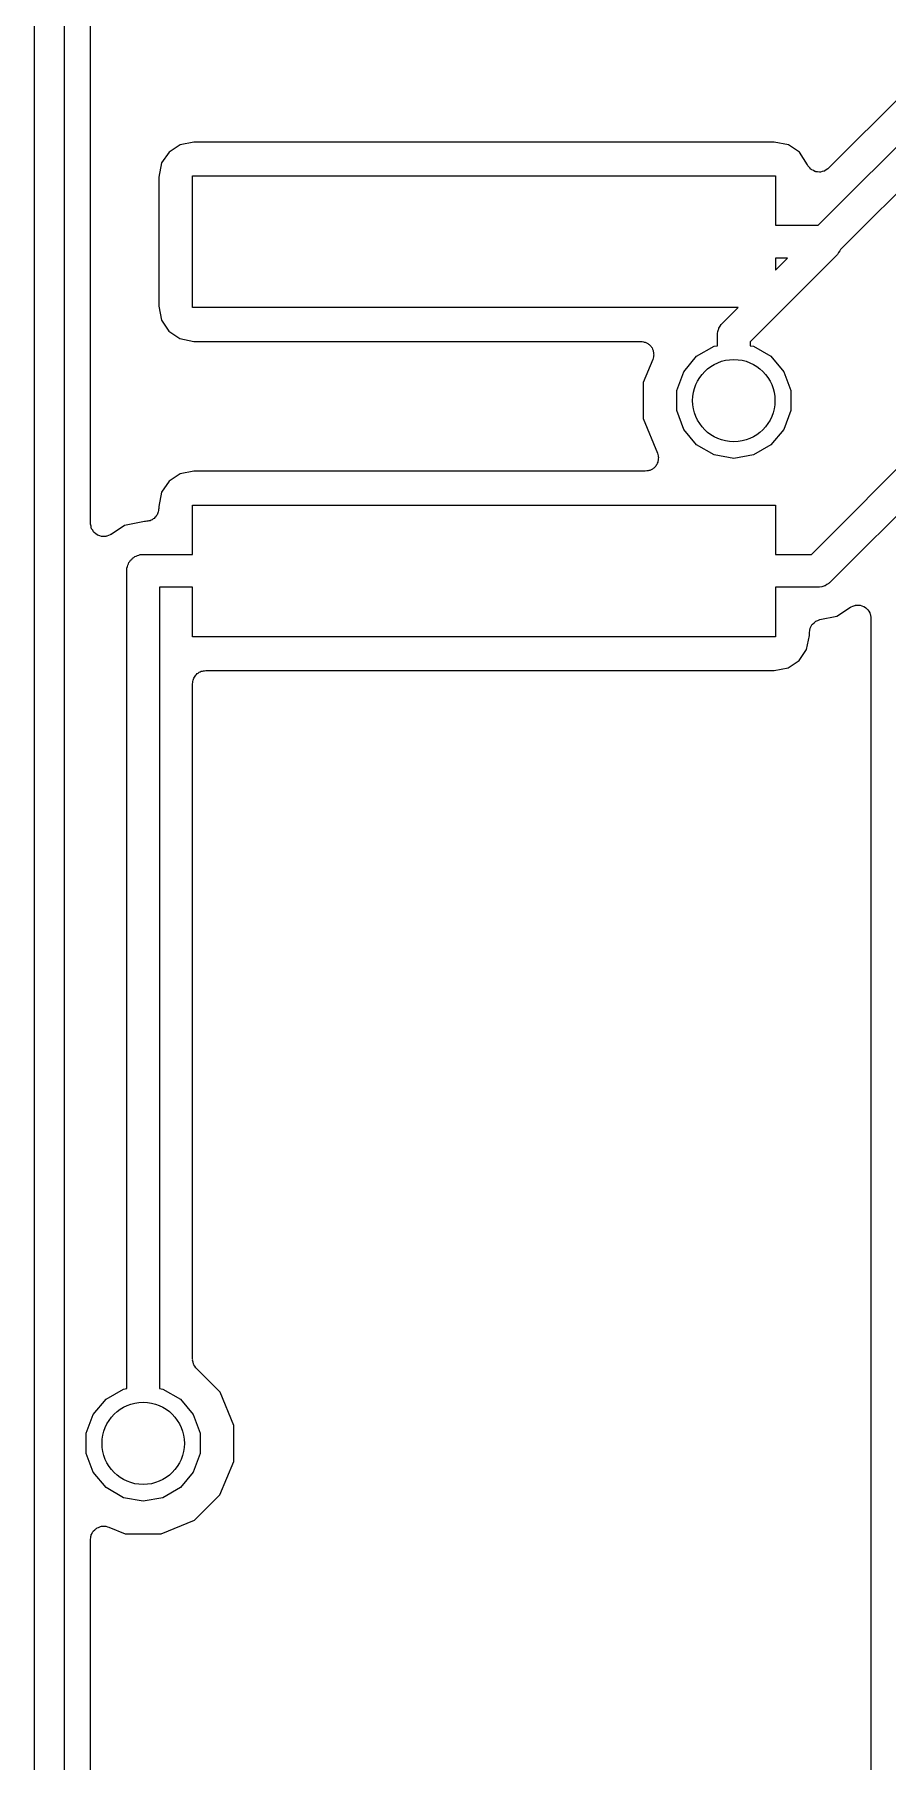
# Model space of a CAD drawing. Extents: x 25.3 to 49.5, y -85 to -25.3.
# Drawn here: x 25.29 to 31.86, y -71.93 to -58.6 of the extents above; entities that cross this region are included whole.
import ezdxf

# ---------------------------------------------------------------- set-up
doc = ezdxf.new("R2010")
doc.units = 0
doc.header["$MEASUREMENT"] = 0
doc.layers.add('BLACK', color=7, linetype='CONTINUOUS')

msp = doc.modelspace()

# ---------------------------------------------------------------- linework, layer by layer
at = {"layer": 'Black'}
for p, q in [((25.2857, -84.836), (25.2857, -25.4)), ((25.5143, -25.5143), (25.5143, -84.7217)), ((25.7175, -62.3722), (25.7175, -58.0238)), ((31.9949, -59.0463), (31.4098, -59.6314)), ((31.3294, -60.071), (32.1816, -59.2188)), ((26.5147, -59.429), (26.4083, -59.4497)), ((30.9906, -59.429), (26.5147, -59.429)), ((31.1005, -59.4511), (30.9906, -59.429)), ((32.324, -59.4356), (31.5014, -60.2582)), ((26.323, -59.5058), (26.266, -59.5902)), ((26.4083, -59.4497), (26.323, -59.5058)), ((31.1849, -59.5081), (31.1005, -59.4511)), ((31.2477, -59.6035), (31.1849, -59.5081)), ((26.266, -59.5902), (26.2439, -59.7001)), ((26.2439, -59.7001), (26.2439, -60.6962)), ((26.5049, -60.706), (26.5049, -59.69)), ((26.5049, -59.69), (31.0007, -59.69)), ((31.0007, -59.69), (31.0007, -60.071)), ((31.2508, -59.6118), (31.2477, -59.6035)), ((31.2532, -59.6146), (31.2508, -59.6118)), ((31.2547, -59.6178), (31.2532, -59.6146)), ((31.2647, -59.6278), (31.2547, -59.6178)), ((31.274, -59.6385), (31.2647, -59.6278)), ((31.2771, -59.6402), (31.274, -59.6385)), ((31.2797, -59.6428), (31.2771, -59.6402)), ((31.2925, -59.6487), (31.2797, -59.6428)), ((31.3048, -59.6556), (31.2925, -59.6487)), ((31.3084, -59.6562), (31.3048, -59.6556)), ((31.3117, -59.6577), (31.3084, -59.6562)), ((31.3257, -59.6589), (31.3117, -59.6577)), ((31.3397, -59.6611), (31.3257, -59.6589)), ((31.3432, -59.6604), (31.3397, -59.6611)), ((31.3468, -59.6608), (31.3432, -59.6604)), ((31.3605, -59.6571), (31.3468, -59.6608)), ((31.3743, -59.6544), (31.3605, -59.6571)), ((31.3774, -59.6526), (31.3743, -59.6544)), ((31.3809, -59.6516), (31.3774, -59.6526)), ((31.3925, -59.6435), (31.3809, -59.6516)), ((31.4046, -59.6362), (31.3925, -59.6435)), ((31.4068, -59.6334), (31.4046, -59.6362)), ((31.4098, -59.6314), (31.4068, -59.6334)), ((31.0007, -60.071), (31.3294, -60.071)), ((31.4718, -60.3048), (30.806, -60.9706)), ((31.0007, -60.4167), (31.0924, -60.325)), ((31.0924, -60.325), (31.0007, -60.325)), ((31.0007, -60.325), (31.0007, -60.4167)), ((31.475, -60.3002), (31.4718, -60.3048)), ((31.4793, -60.2966), (31.475, -60.3002)), ((31.4876, -60.2823), (31.4793, -60.2966)), ((31.4971, -60.2687), (31.4876, -60.2823)), ((31.4985, -60.2633), (31.4971, -60.2687)), ((31.5013, -60.2584), (31.4985, -60.2633)), ((31.5014, -60.2582), (31.5013, -60.2584)), ((26.2439, -60.6962), (26.2646, -60.8026)), ((30.7114, -60.706), (26.5049, -60.706)), ((30.5892, -60.8282), (30.7114, -60.706)), ((26.2646, -60.8026), (26.3207, -60.8879)), ((26.3207, -60.8879), (26.4051, -60.9449)), ((30.5525, -60.9069), (30.5568, -60.8909)), ((30.5568, -60.8909), (30.5597, -60.8746)), ((30.5597, -60.8746), (30.5625, -60.8697)), ((30.5625, -60.8697), (30.5639, -60.8643)), ((30.5639, -60.8643), (30.5734, -60.8507)), ((30.5734, -60.8507), (30.5817, -60.8364)), ((30.5817, -60.8364), (30.586, -60.8328)), ((30.586, -60.8328), (30.5892, -60.8282)), ((26.4051, -60.9449), (26.515, -60.967)), ((26.515, -60.967), (29.9603, -60.967)), ((29.9603, -60.967), (29.9713, -60.9689)), ((29.9713, -60.9689), (29.9824, -60.9694)), ((29.9824, -60.9694), (29.9885, -60.9719)), ((29.9885, -60.9719), (29.9951, -60.9731)), ((29.9951, -60.9731), (30.0047, -60.9787)), ((30.0047, -60.9787), (30.015, -60.9829)), ((30.015, -60.9829), (30.0199, -60.9874)), ((30.0199, -60.9874), (30.0256, -60.9907)), ((30.0256, -60.9907), (30.0328, -60.9993)), ((30.0328, -60.9993), (30.041, -61.0068)), ((30.041, -61.0068), (30.0441, -61.0127)), ((30.0441, -61.0127), (30.0483, -61.0178)), ((30.0483, -61.0178), (30.0521, -61.0282)), ((30.0521, -61.0282), (30.0573, -61.0381)), ((30.3922, -61.0824), (30.5264, -61.0049)), ((30.5264, -61.0049), (30.552, -61.0004)), ((30.552, -60.918), (30.553, -60.9125)), ((30.552, -61.0004), (30.552, -60.918)), ((30.553, -60.9125), (30.5525, -60.9069)), ((30.806, -60.9706), (30.806, -61.0004)), ((30.806, -61.0004), (30.8316, -61.0049)), ((30.8316, -61.0049), (30.9658, -61.0824)), ((30.0542, -61.1075), (29.9806, -61.2846)), ((30.0566, -61.0967), (30.0542, -61.1075)), ((30.0604, -61.0862), (30.0566, -61.0967)), ((30.0573, -61.0381), (30.0581, -61.0447)), ((30.0581, -61.0447), (30.0604, -61.0509)), ((30.0604, -61.0509), (30.0604, -61.062)), ((30.0604, -61.062), (30.0618, -61.0731)), ((30.0618, -61.0731), (30.0604, -61.0796)), ((30.0604, -61.0796), (30.0604, -61.0862)), ((30.2926, -61.2011), (30.3922, -61.0824)), ((30.9658, -61.0824), (31.0654, -61.2011)), ((29.9806, -61.2846), (29.9804, -61.5625)), ((30.2396, -61.3467), (30.2926, -61.2011)), ((31.0654, -61.2011), (31.1184, -61.3467)), ((30.2396, -61.5017), (30.2396, -61.3467)), ((31.1184, -61.3467), (31.1184, -61.5017)), ((29.9804, -61.5625), (30.0903, -61.8286)), ((30.2926, -61.6473), (30.2396, -61.5017)), ((31.1184, -61.5017), (31.0654, -61.6473)), ((30.3922, -61.766), (30.2926, -61.6473)), ((31.0654, -61.6473), (30.9658, -61.766)), ((30.0903, -61.8286), (30.0927, -61.8394)), ((30.5264, -61.8435), (30.3922, -61.766)), ((30.9658, -61.766), (30.8316, -61.8435)), ((31.2772, -62.611), (32.1379, -61.7503)), ((30.0073, -61.9671), (29.9964, -61.969)), ((30.0183, -61.9666), (30.0073, -61.9671)), ((30.0246, -61.9641), (30.0183, -61.9666)), ((30.0312, -61.9629), (30.0246, -61.9641)), ((30.0407, -61.9574), (30.0312, -61.9629)), ((30.0509, -61.9532), (30.0407, -61.9574)), ((30.0559, -61.9486), (30.0509, -61.9532)), ((30.0617, -61.9453), (30.0559, -61.9486)), ((30.0688, -61.9368), (30.0617, -61.9453)), ((30.077, -61.9294), (30.0688, -61.9368)), ((30.0801, -61.9234), (30.077, -61.9294)), ((30.0844, -61.9182), (30.0801, -61.9234)), ((30.0882, -61.9079), (30.0844, -61.9182)), ((30.0933, -61.8981), (30.0882, -61.9079)), ((30.0927, -61.8394), (30.0965, -61.8498)), ((30.0942, -61.8914), (30.0933, -61.8981)), ((30.0965, -61.8851), (30.0942, -61.8914)), ((30.0965, -61.8498), (30.0965, -61.8565)), ((30.0965, -61.8565), (30.0979, -61.8631)), ((30.0979, -61.8631), (30.0965, -61.874)), ((30.0965, -61.874), (30.0965, -61.8851)), ((30.679, -61.8704), (30.5264, -61.8435)), ((30.8316, -61.8435), (30.679, -61.8704)), ((32.2803, -61.9671), (31.4196, -62.8278)), ((26.323, -62.0458), (26.266, -62.1302)), ((26.4083, -61.9897), (26.323, -62.0458)), ((26.5147, -61.969), (26.4083, -61.9897)), ((29.9964, -61.969), (26.5147, -61.969)), ((26.266, -62.1302), (26.2439, -62.2401)), ((26.5049, -62.611), (26.5049, -62.23)), ((26.5049, -62.23), (31.0007, -62.23)), ((31.0007, -62.23), (31.0007, -62.611)), ((26.1336, -62.357), (25.9786, -62.3878)), ((26.1423, -62.357), (26.1336, -62.357)), ((26.1511, -62.3555), (26.1423, -62.357)), ((26.16, -62.3555), (26.1511, -62.3555)), ((26.1683, -62.3524), (26.16, -62.3555)), ((26.1771, -62.3509), (26.1683, -62.3524)), ((26.1848, -62.3464), (26.1771, -62.3509)), ((26.1931, -62.3434), (26.1848, -62.3464)), ((26.1999, -62.3377), (26.1931, -62.3434)), ((26.2076, -62.3332), (26.1999, -62.3377)), ((26.2134, -62.3264), (26.2076, -62.3332)), ((26.2202, -62.3207), (26.2134, -62.3264)), ((26.2246, -62.313), (26.2202, -62.3207)), ((26.2303, -62.3062), (26.2246, -62.313)), ((26.2334, -62.2978), (26.2303, -62.3062)), ((26.2378, -62.2901), (26.2334, -62.2978)), ((26.2393, -62.2814), (26.2378, -62.2901)), ((26.2424, -62.273), (26.2393, -62.2814)), ((26.2439, -62.2554), (26.2424, -62.2642)), ((26.2424, -62.2642), (26.2424, -62.273)), ((26.2439, -62.2401), (26.2439, -62.2554)), ((25.7181, -62.3755), (25.7175, -62.3722)), ((25.7177, -62.3788), (25.7181, -62.3755)), ((25.7211, -62.3928), (25.7177, -62.3788)), ((25.7236, -62.4069), (25.7211, -62.3928)), ((25.7253, -62.4099), (25.7236, -62.4069)), ((25.7261, -62.4131), (25.7253, -62.4099)), ((25.7341, -62.4251), (25.7261, -62.4131)), ((25.7413, -62.4375), (25.7341, -62.4251)), ((25.7438, -62.4397), (25.7413, -62.4375)), ((25.7457, -62.4425), (25.7438, -62.4397)), ((25.7573, -62.4509), (25.7457, -62.4425)), ((25.7683, -62.4602), (25.7573, -62.4509)), ((25.7715, -62.4613), (25.7683, -62.4602)), ((25.7742, -62.4633), (25.7715, -62.4613)), ((25.788, -62.4673), (25.7742, -62.4633)), ((25.8015, -62.4722), (25.788, -62.4673)), ((25.8048, -62.4722), (25.8015, -62.4722)), ((25.808, -62.4732), (25.8048, -62.4722)), ((25.8224, -62.4722), (25.808, -62.4732)), ((25.8367, -62.4722), (25.8224, -62.4722)), ((25.8399, -62.4711), (25.8367, -62.4722)), ((25.8432, -62.4709), (25.8399, -62.4711)), ((25.8564, -62.4651), (25.8432, -62.4709)), ((25.8699, -62.4602), (25.8564, -62.4651)), ((25.8725, -62.458), (25.8699, -62.4602)), ((25.8755, -62.4567), (25.8725, -62.458)), ((25.9786, -62.3878), (25.8755, -62.4567)), ((26.0516, -62.6352), (26.0601, -62.628)), ((26.0601, -62.628), (26.0705, -62.6242)), ((26.0705, -62.6242), (26.0802, -62.6187)), ((26.0802, -62.6187), (26.0911, -62.6167)), ((26.0911, -62.6167), (26.1015, -62.6129)), ((26.1015, -62.6129), (26.1127, -62.6129)), ((26.1127, -62.6129), (26.1236, -62.611)), ((26.1236, -62.611), (26.5049, -62.611)), ((31.0007, -62.611), (31.2772, -62.611)), ((25.9966, -62.738), (25.9985, -62.7271)), ((25.9966, -69.0472), (25.9966, -62.738)), ((25.9985, -62.7159), (26.0023, -62.7055)), ((25.9985, -62.7271), (25.9985, -62.7159)), ((26.0023, -62.7055), (26.0043, -62.6946)), ((26.0043, -62.6946), (26.0098, -62.6849)), ((26.0098, -62.6849), (26.0136, -62.6745)), ((26.0136, -62.6745), (26.0208, -62.666)), ((26.0208, -62.666), (26.0263, -62.6564)), ((26.0263, -62.6564), (26.0348, -62.6492)), ((26.0348, -62.6492), (26.042, -62.6407)), ((26.042, -62.6407), (26.0516, -62.6352)), ((26.5049, -62.865), (26.2506, -62.865)), ((26.2506, -62.865), (26.2506, -69.0472)), ((26.5049, -63.246), (26.5049, -62.865)), ((31.3298, -62.865), (31.0007, -62.865)), ((31.0007, -62.865), (31.0007, -63.246)), ((31.3353, -62.864), (31.3298, -62.865)), ((31.3409, -62.8645), (31.3353, -62.864)), ((31.3569, -62.8602), (31.3409, -62.8645)), ((31.3732, -62.8573), (31.3569, -62.8602)), ((31.3781, -62.8545), (31.3732, -62.8573)), ((31.3835, -62.8531), (31.3781, -62.8545)), ((31.3971, -62.8436), (31.3835, -62.8531)), ((31.4114, -62.8353), (31.3971, -62.8436)), ((31.415, -62.831), (31.4114, -62.8353)), ((31.4196, -62.8278), (31.415, -62.831)), ((31.4748, -63.0882), (31.579, -63.0186)), ((31.579, -63.0186), (31.582, -63.0172)), ((31.582, -63.0172), (31.5846, -63.0151)), ((31.5846, -63.0151), (31.5981, -63.0102)), ((31.5981, -63.0102), (31.6113, -63.0044)), ((31.6113, -63.0044), (31.6146, -63.0042)), ((31.6146, -63.0042), (31.6178, -63.003)), ((31.6178, -63.003), (31.6321, -63.003)), ((31.6321, -63.003), (31.6465, -63.0021)), ((31.6465, -63.0021), (31.6497, -63.003)), ((31.6497, -63.003), (31.653, -63.003)), ((31.653, -63.003), (31.6665, -63.0079)), ((31.6665, -63.0079), (31.6803, -63.0119)), ((31.6803, -63.0119), (31.683, -63.0139)), ((31.683, -63.0139), (31.6862, -63.0151)), ((31.6862, -63.0151), (31.6972, -63.0243)), ((31.6972, -63.0243), (31.7088, -63.0328)), ((31.7088, -63.0328), (31.7107, -63.0356)), ((31.2678, -63.1792), (31.2761, -63.1649)), ((31.2761, -63.1649), (31.284, -63.1503)), ((31.284, -63.1503), (31.2849, -63.1496)), ((31.2849, -63.1496), (31.2854, -63.1486)), ((31.2854, -63.1486), (31.2981, -63.138)), ((31.2981, -63.138), (31.3106, -63.1271)), ((31.3106, -63.1271), (31.3116, -63.1267)), ((31.3116, -63.1267), (31.3125, -63.126)), ((31.3125, -63.126), (31.328, -63.1203)), ((31.328, -63.1203), (31.3434, -63.1143)), ((31.3434, -63.1143), (31.4748, -63.0882)), ((31.7107, -63.0356), (31.7132, -63.0378)), ((31.7132, -63.0378), (31.7204, -63.0502)), ((31.7204, -63.0502), (31.7284, -63.0622)), ((31.7284, -63.0622), (31.7292, -63.0654)), ((31.7292, -63.0654), (31.7309, -63.0683)), ((31.7309, -63.0683), (31.7334, -63.0825)), ((31.7334, -63.0825), (31.7368, -63.0964)), ((31.7368, -63.0964), (31.7364, -63.0998)), ((31.7364, -63.0998), (31.737, -63.1031)), ((31.737, -63.1031), (31.737, -77.0019)), ((31.0007, -63.246), (26.5049, -63.246)), ((31.2396, -63.3458), (31.2617, -63.2359)), ((31.2617, -63.2139), (31.2645, -63.1976)), ((31.2617, -63.2359), (31.2617, -63.2139)), ((31.2645, -63.1976), (31.2671, -63.1813)), ((31.2671, -63.1813), (31.2676, -63.1803)), ((31.2676, -63.1803), (31.2678, -63.1792)), ((31.0973, -63.4863), (31.1826, -63.4302)), ((31.1826, -63.4302), (31.2396, -63.3458)), ((26.5107, -63.5738), (26.5152, -63.5661)), ((26.5152, -63.5661), (26.5182, -63.5578)), ((26.5182, -63.5578), (26.5239, -63.551)), ((26.5239, -63.551), (26.5284, -63.5433)), ((26.5284, -63.5433), (26.5352, -63.5375)), ((26.5352, -63.5375), (26.5409, -63.5307)), ((26.5409, -63.5307), (26.5486, -63.5263)), ((26.5486, -63.5263), (26.5554, -63.5206)), ((26.5554, -63.5206), (26.5638, -63.5175)), ((26.5638, -63.5175), (26.5715, -63.5131)), ((26.5715, -63.5131), (26.5802, -63.5115)), ((26.5802, -63.5115), (26.5886, -63.5085)), ((26.5886, -63.5085), (26.5974, -63.5085)), ((26.5974, -63.5085), (26.6062, -63.507)), ((26.6062, -63.507), (30.9909, -63.507)), ((30.9909, -63.507), (31.0973, -63.4863)), ((26.5046, -63.6086), (26.5061, -63.5998)), ((26.5046, -68.8219), (26.5046, -63.6086)), ((26.5061, -63.5909), (26.5092, -63.5826)), ((26.5061, -63.5998), (26.5061, -63.5909)), ((26.5092, -63.5826), (26.5107, -63.5738)), ((26.5054, -68.8263), (26.5046, -68.8219)), ((26.505, -68.8307), (26.5054, -68.8263)), ((26.5084, -68.8436), (26.505, -68.8307)), ((26.5107, -68.8567), (26.5084, -68.8436)), ((26.5129, -68.8605), (26.5107, -68.8567)), ((26.5141, -68.8648), (26.5129, -68.8605)), ((26.5217, -68.8757), (26.5141, -68.8648)), ((26.5284, -68.8872), (26.5217, -68.8757)), ((26.5318, -68.8901), (26.5284, -68.8872)), ((26.5343, -68.8937), (26.5318, -68.8901)), ((26.7161, -69.0758), (26.5343, -68.8937)), ((25.7372, -69.2479), (25.8368, -69.1292)), ((25.8368, -69.1292), (25.971, -69.0517)), ((25.971, -69.0517), (25.9966, -69.0472)), ((26.2506, -69.0472), (26.2762, -69.0517)), ((26.2762, -69.0517), (26.4104, -69.1292)), ((26.4104, -69.1292), (26.51, -69.2479)), ((26.8222, -69.3327), (26.7161, -69.0758)), ((25.6842, -69.3935), (25.7372, -69.2479)), ((26.51, -69.2479), (26.563, -69.3935)), ((25.6842, -69.5485), (25.6842, -69.3935)), ((26.563, -69.3935), (26.563, -69.5485)), ((26.822, -69.6105), (26.8222, -69.3327)), ((25.7372, -69.6941), (25.6842, -69.5485)), ((26.563, -69.5485), (26.51, -69.6941)), ((25.8368, -69.8128), (25.7372, -69.6941)), ((26.51, -69.6941), (26.4104, -69.8128)), ((26.7154, -69.8672), (26.822, -69.6105)), ((25.971, -69.8903), (25.8368, -69.8128)), ((26.4104, -69.8128), (26.2762, -69.8903)), ((26.1236, -69.9172), (25.971, -69.8903)), ((26.2762, -69.8903), (26.1236, -69.9172)), ((26.5188, -70.0635), (26.7154, -69.8672)), ((26.2619, -70.1696), (26.5188, -70.0635)), ((25.7175, -70.2109), (25.7194, -70.1999)), ((25.7175, -84.4169), (25.7175, -70.2109)), ((25.7194, -70.1999), (25.7199, -70.1888)), ((25.7199, -70.1888), (25.7225, -70.1827)), ((25.7225, -70.1827), (25.7236, -70.1761)), ((25.7236, -70.1761), (25.7292, -70.1665)), ((25.7292, -70.1665), (25.7335, -70.1562)), ((25.7335, -70.1562), (25.7379, -70.1513)), ((25.7379, -70.1513), (25.7413, -70.1456)), ((25.7413, -70.1456), (25.7498, -70.1384)), ((25.7498, -70.1384), (25.7573, -70.1302)), ((25.7573, -70.1302), (25.7632, -70.1272)), ((25.7632, -70.1272), (25.7683, -70.1229)), ((25.7683, -70.1229), (25.7788, -70.1191)), ((25.7788, -70.1191), (25.7886, -70.114)), ((25.7886, -70.114), (25.7952, -70.1131)), ((25.7952, -70.1131), (25.8015, -70.1108)), ((25.8015, -70.1108), (25.8126, -70.1108)), ((25.8126, -70.1108), (25.8236, -70.1094)), ((25.8236, -70.1094), (25.8301, -70.1108)), ((25.8301, -70.1108), (25.8367, -70.1108)), ((25.8367, -70.1108), (25.8472, -70.1146)), ((25.8472, -70.1146), (25.8581, -70.1171)), ((25.8581, -70.1171), (25.984, -70.1694)), ((25.984, -70.1694), (26.2619, -70.1696))]:
    msp.add_line(p, q, dxfattribs=at)
for centre in [(30.679, -61.4242), (26.1236, -69.471)]:
    msp.add_circle(centre, 0.3175, dxfattribs=at)

doc.saveas('drawing.dxf')
